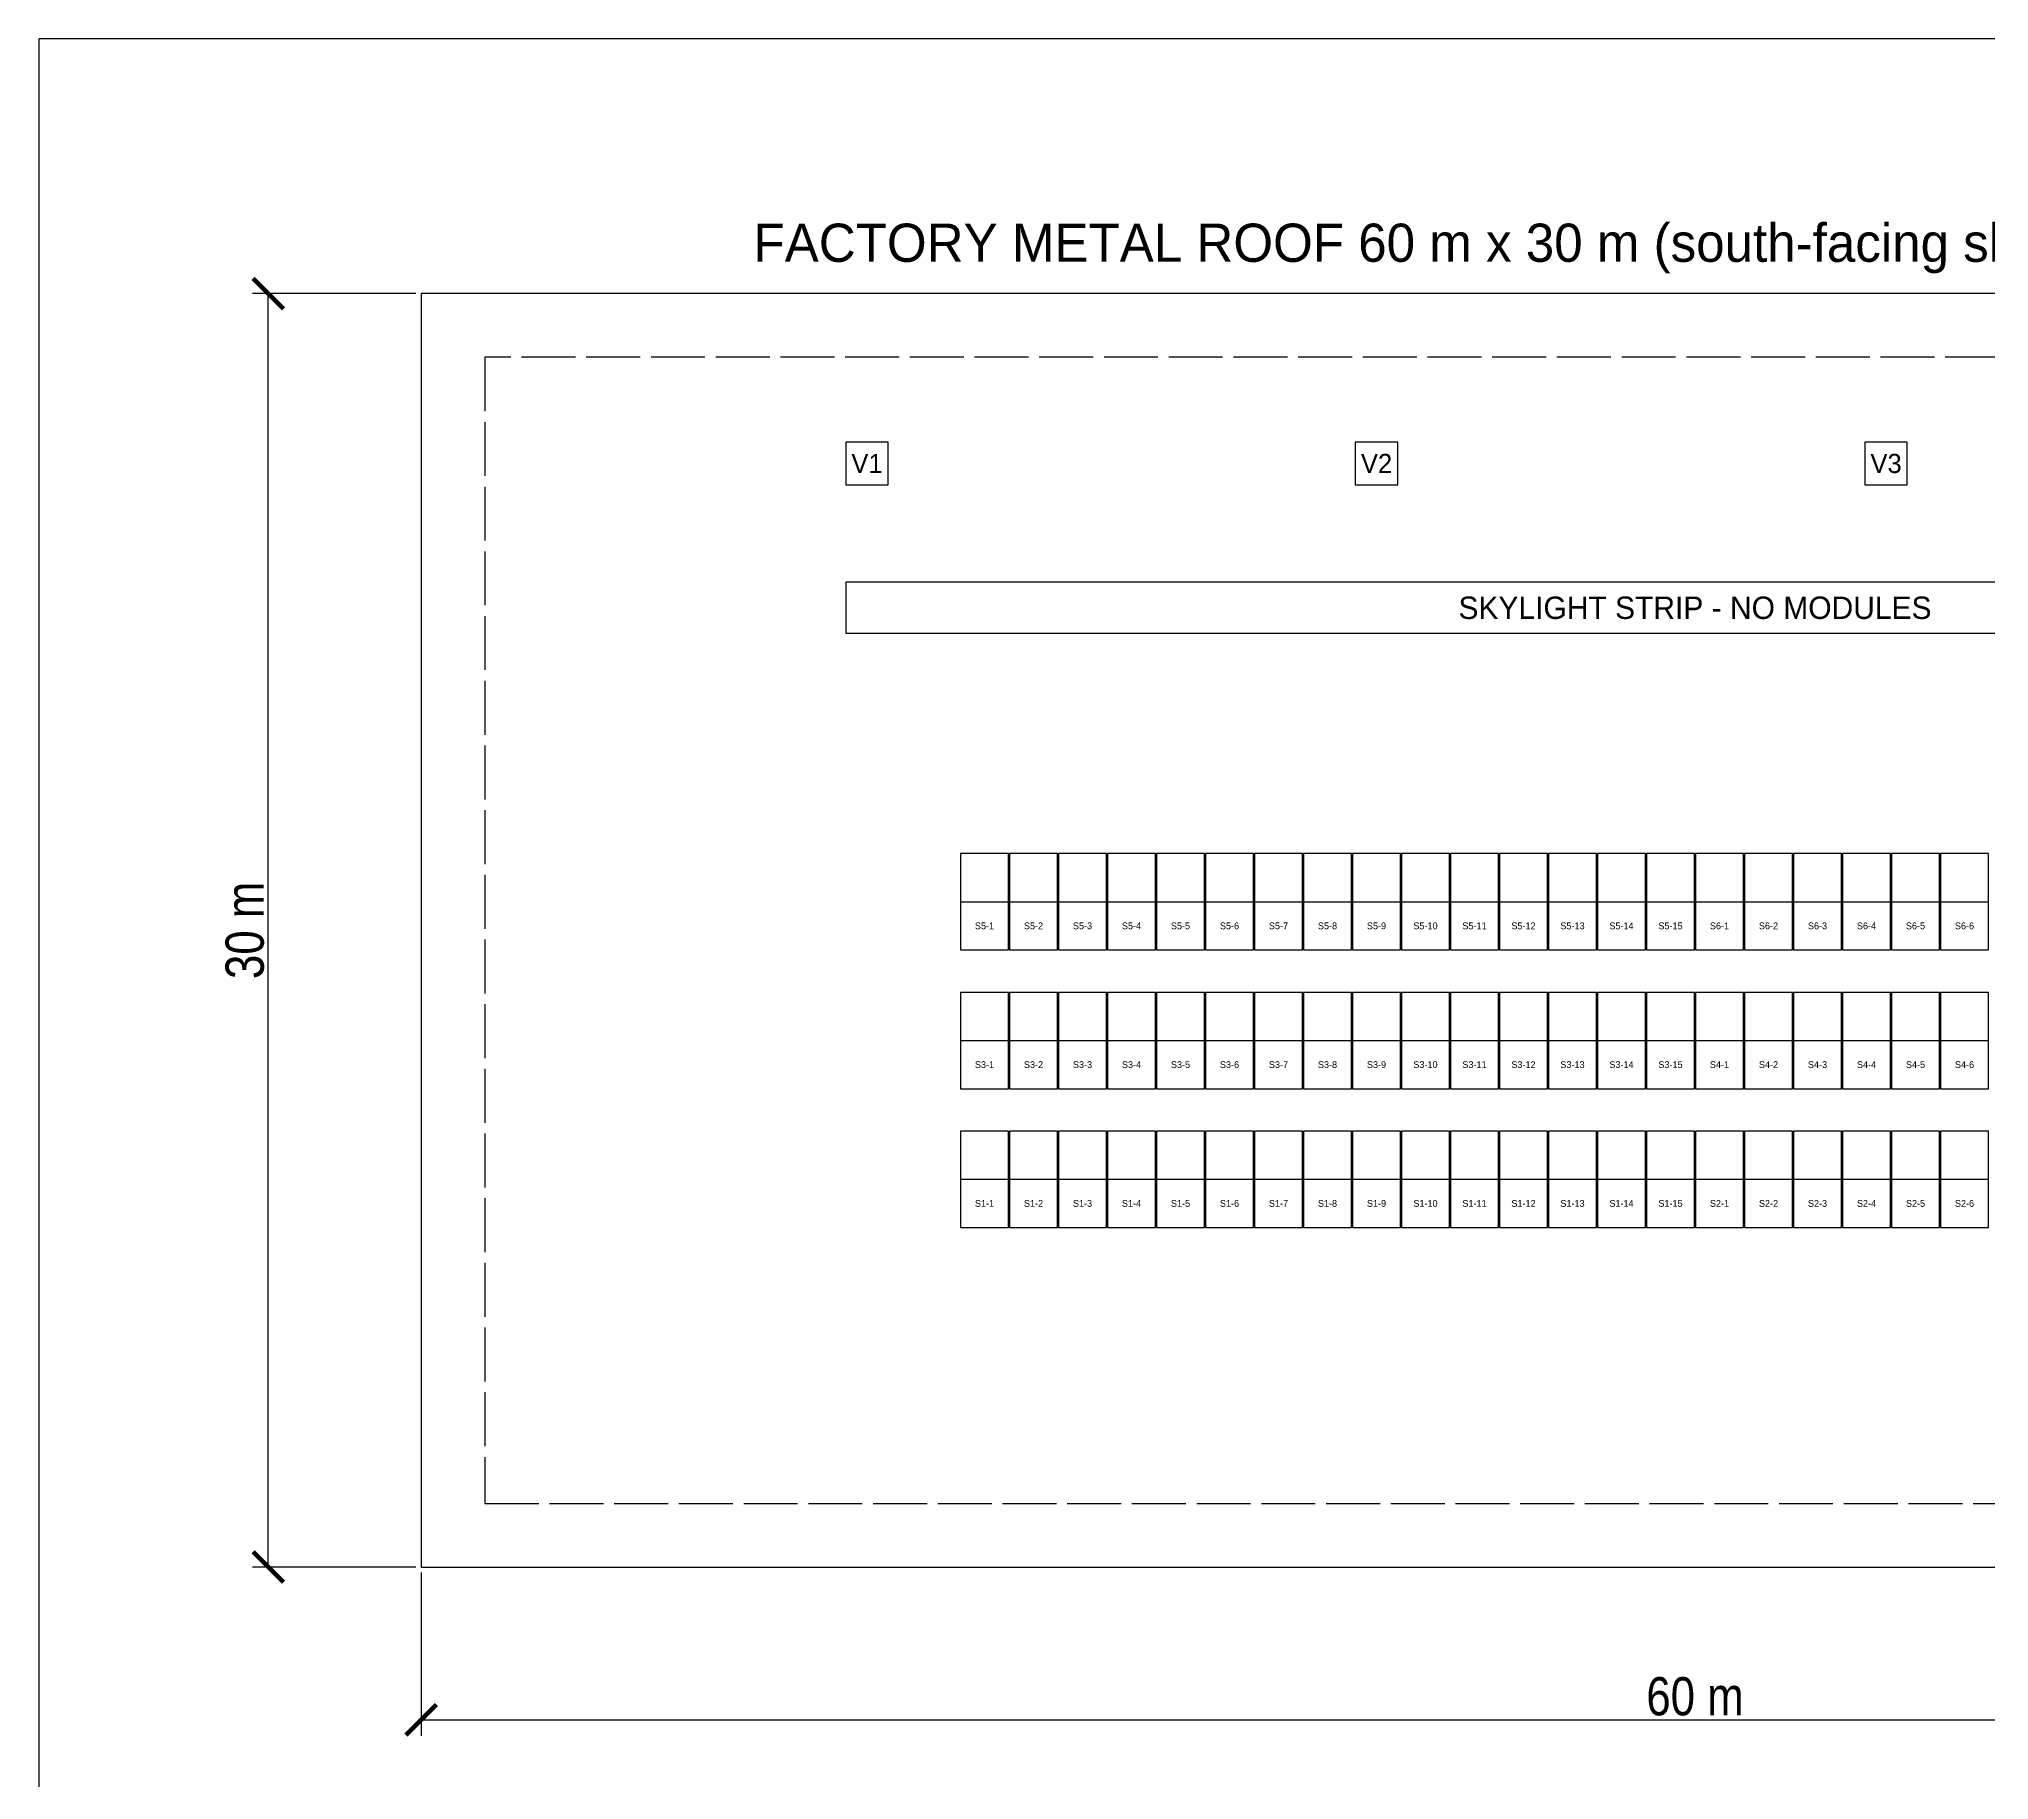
# Model space of a CAD drawing. Header units: metres. Extents: x -9 to 146, y -27 to 36.
# Drawn here: x -9 to 36.92, y -5.02 to 36 of the extents above; entities that cross this region are included whole.
import ezdxf
from ezdxf.enums import TextEntityAlignment as Align

# ---------------------------------------------------------------- set-up
doc = ezdxf.new("R2010")
doc.units = ezdxf.units.M
doc.linetypes.add('DASHED', pattern=[1.524, 1.27, -0.254])
for name, color, linetype in [('DIM', 7, 'Continuous'), ('OBSTRUCTION', 8, 'Continuous'), ('OUTLINE', 7, 'Continuous'), ('PV_MODULE', 5, 'Continuous'), ('SETBACK', 1, 'DASHED'), ('STRING_1', 3, 'Continuous'), ('STRING_2', 6, 'Continuous'), ('STRING_3', 4, 'Continuous'), ('STRING_4', 2, 'Continuous'), ('STRING_5', 1, 'Continuous'), ('STRING_6', 5, 'Continuous'), ('TEXT', 7, 'Continuous'), ('TITLE', 7, 'Continuous')]:
    doc.layers.add(name, color=color, linetype=linetype)
doc.styles.add('OpenSansCondensed-Light', font='OpenSansCondensed-Light.ttf')
doc.dimstyles.new('EZDXF', dxfattribs={"dimtxt": 0.25, "dimasz": 0.175, "dimexe": 0.375, "dimexo": 0.125, "dimgap": 0.1, "dimtad": 1, "dimlfac": 100, "dimzin": 12, "dimdsep": 46, "dimtxsty": 'OpenSansCondensed-Light', "dimblk": 'ARCHTICK', "dimcen": 2.5, "dimazin": 3, "dimtfac": 0.5, "dimtmove": 2, "dimatfit": 3, "dimfxl": 1, "dimarcsym": 0})

# ---------------------------------------------------------------- blocks, each defined once
blk = doc.blocks.new('_ARCHTICK')
at = {"color": 0, "linetype": 'ByBlock', "const_width": 0.15}
blk.add_lwpolyline([(-0.5, -0.5), (0.5, 0.5)], dxfattribs=at)

msp = doc.modelspace()

# ---------------------------------------------------------------- linework, layer by layer
at = {"layer": 'OBSTRUCTION'}
for points in [[(10, 25.5), (11, 25.5), (11, 26.5), (10, 26.5)], [(22, 25.5), (23, 25.5), (23, 26.5), (22, 26.5)], [(34, 25.5), (35, 25.5), (35, 26.5), (34, 26.5)], [(10, 22), (50, 22), (50, 23.2), (10, 23.2)]]:
    msp.add_lwpolyline(points, close=True, dxfattribs=at)
at = {"layer": 'OUTLINE'}
msp.add_lwpolyline([(0, 0), (60, 0), (60, 30), (0, 30)], close=True, dxfattribs=at)
at = {"layer": 'PV_MODULE'}
for points in [[(12.7, 15.673), (13.834, 15.673)], [(13.854, 15.673), (14.988, 15.673)], [(15.008, 15.673), (16.142, 15.673)], [(16.162, 15.673), (17.296, 15.673)], [(17.316, 15.673), (18.45, 15.673)], [(18.47, 15.673), (19.604, 15.673)], [(19.624, 15.673), (20.758, 15.673)], [(20.778, 15.673), (21.912, 15.673)], [(21.932, 15.673), (23.066, 15.673)], [(23.086, 15.673), (24.22, 15.673)], [(24.24, 15.673), (25.374, 15.673)], [(25.394, 15.673), (26.528, 15.673)], [(26.548, 15.673), (27.682, 15.673)], [(27.702, 15.673), (28.836, 15.673)], [(28.856, 15.673), (29.99, 15.673)], [(30.01, 15.673), (31.144, 15.673)], [(31.164, 15.673), (32.298, 15.673)], [(32.318, 15.673), (33.452, 15.673)], [(33.472, 15.673), (34.606, 15.673)], [(34.626, 15.673), (35.76, 15.673)], [(35.78, 15.673), (36.914, 15.673)], [(12.7, 12.404), (13.834, 12.404)], [(13.854, 12.404), (14.988, 12.404)], [(15.008, 12.404), (16.142, 12.404)], [(16.162, 12.404), (17.296, 12.404)], [(17.316, 12.404), (18.45, 12.404)], [(18.47, 12.404), (19.604, 12.404)], [(19.624, 12.404), (20.758, 12.404)], [(20.778, 12.404), (21.912, 12.404)], [(21.932, 12.404), (23.066, 12.404)], [(23.086, 12.404), (24.22, 12.404)], [(24.24, 12.404), (25.374, 12.404)], [(25.394, 12.404), (26.528, 12.404)], [(26.548, 12.404), (27.682, 12.404)], [(27.702, 12.404), (28.836, 12.404)], [(28.856, 12.404), (29.99, 12.404)], [(30.01, 12.404), (31.144, 12.404)], [(31.164, 12.404), (32.298, 12.404)], [(32.318, 12.404), (33.452, 12.404)], [(33.472, 12.404), (34.606, 12.404)], [(34.626, 12.404), (35.76, 12.404)], [(35.78, 12.404), (36.914, 12.404)], [(12.7, 9.135), (13.834, 9.135)], [(13.854, 9.135), (14.988, 9.135)], [(15.008, 9.135), (16.142, 9.135)], [(16.162, 9.135), (17.296, 9.135)], [(17.316, 9.135), (18.45, 9.135)], [(18.47, 9.135), (19.604, 9.135)], [(19.624, 9.135), (20.758, 9.135)], [(20.778, 9.135), (21.912, 9.135)], [(21.932, 9.135), (23.066, 9.135)], [(23.086, 9.135), (24.22, 9.135)], [(24.24, 9.135), (25.374, 9.135)], [(25.394, 9.135), (26.528, 9.135)], [(26.548, 9.135), (27.682, 9.135)], [(27.702, 9.135), (28.836, 9.135)], [(28.856, 9.135), (29.99, 9.135)], [(30.01, 9.135), (31.144, 9.135)], [(31.164, 9.135), (32.298, 9.135)], [(32.318, 9.135), (33.452, 9.135)], [(33.472, 9.135), (34.606, 9.135)], [(34.626, 9.135), (35.76, 9.135)], [(35.78, 9.135), (36.914, 9.135)]]:
    msp.add_lwpolyline(points, dxfattribs=at)
at = {"layer": 'SETBACK'}
msp.add_lwpolyline([(1.5, 1.5), (58.5, 1.5), (58.5, 28.5), (1.5, 28.5)], close=True, dxfattribs=at)
at = {"layer": 'STRING_1'}
for points in [[(12.7, 8), (13.834, 8), (13.834, 10.269), (12.7, 10.269)], [(13.854, 8), (14.988, 8), (14.988, 10.269), (13.854, 10.269)], [(15.008, 8), (16.142, 8), (16.142, 10.269), (15.008, 10.269)], [(16.162, 8), (17.296, 8), (17.296, 10.269), (16.162, 10.269)], [(17.316, 8), (18.45, 8), (18.45, 10.269), (17.316, 10.269)], [(18.47, 8), (19.604, 8), (19.604, 10.269), (18.47, 10.269)], [(19.624, 8), (20.758, 8), (20.758, 10.269), (19.624, 10.269)], [(20.778, 8), (21.912, 8), (21.912, 10.269), (20.778, 10.269)], [(21.932, 8), (23.066, 8), (23.066, 10.269), (21.932, 10.269)], [(23.086, 8), (24.22, 8), (24.22, 10.269), (23.086, 10.269)], [(24.24, 8), (25.374, 8), (25.374, 10.269), (24.24, 10.269)], [(25.394, 8), (26.528, 8), (26.528, 10.269), (25.394, 10.269)], [(26.548, 8), (27.682, 8), (27.682, 10.269), (26.548, 10.269)], [(27.702, 8), (28.836, 8), (28.836, 10.269), (27.702, 10.269)], [(28.856, 8), (29.99, 8), (29.99, 10.269), (28.856, 10.269)]]:
    msp.add_lwpolyline(points, close=True, dxfattribs=at)
at = {"layer": 'STRING_2'}
for points in [[(30.01, 8), (31.144, 8), (31.144, 10.269), (30.01, 10.269)], [(31.164, 8), (32.298, 8), (32.298, 10.269), (31.164, 10.269)], [(32.318, 8), (33.452, 8), (33.452, 10.269), (32.318, 10.269)], [(33.472, 8), (34.606, 8), (34.606, 10.269), (33.472, 10.269)], [(34.626, 8), (35.76, 8), (35.76, 10.269), (34.626, 10.269)], [(35.78, 8), (36.914, 8), (36.914, 10.269), (35.78, 10.269)]]:
    msp.add_lwpolyline(points, close=True, dxfattribs=at)
at = {"layer": 'STRING_3'}
for points in [[(12.7, 11.269), (13.834, 11.269), (13.834, 13.539), (12.7, 13.539)], [(13.854, 11.269), (14.988, 11.269), (14.988, 13.539), (13.854, 13.539)], [(15.008, 11.269), (16.142, 11.269), (16.142, 13.539), (15.008, 13.539)], [(16.162, 11.269), (17.296, 11.269), (17.296, 13.539), (16.162, 13.539)], [(17.316, 11.269), (18.45, 11.269), (18.45, 13.539), (17.316, 13.539)], [(18.47, 11.269), (19.604, 11.269), (19.604, 13.539), (18.47, 13.539)], [(19.624, 11.269), (20.758, 11.269), (20.758, 13.539), (19.624, 13.539)], [(20.778, 11.269), (21.912, 11.269), (21.912, 13.539), (20.778, 13.539)], [(21.932, 11.269), (23.066, 11.269), (23.066, 13.539), (21.932, 13.539)], [(23.086, 11.269), (24.22, 11.269), (24.22, 13.539), (23.086, 13.539)], [(24.24, 11.269), (25.374, 11.269), (25.374, 13.539), (24.24, 13.539)], [(25.394, 11.269), (26.528, 11.269), (26.528, 13.539), (25.394, 13.539)], [(26.548, 11.269), (27.682, 11.269), (27.682, 13.539), (26.548, 13.539)], [(27.702, 11.269), (28.836, 11.269), (28.836, 13.539), (27.702, 13.539)], [(28.856, 11.269), (29.99, 11.269), (29.99, 13.539), (28.856, 13.539)]]:
    msp.add_lwpolyline(points, close=True, dxfattribs=at)
at = {"layer": 'STRING_4'}
for points in [[(30.01, 11.269), (31.144, 11.269), (31.144, 13.539), (30.01, 13.539)], [(31.164, 11.269), (32.298, 11.269), (32.298, 13.539), (31.164, 13.539)], [(32.318, 11.269), (33.452, 11.269), (33.452, 13.539), (32.318, 13.539)], [(33.472, 11.269), (34.606, 11.269), (34.606, 13.539), (33.472, 13.539)], [(34.626, 11.269), (35.76, 11.269), (35.76, 13.539), (34.626, 13.539)], [(35.78, 11.269), (36.914, 11.269), (36.914, 13.539), (35.78, 13.539)]]:
    msp.add_lwpolyline(points, close=True, dxfattribs=at)
at = {"layer": 'STRING_5'}
for points in [[(12.7, 14.539), (13.834, 14.539), (13.834, 16.808), (12.7, 16.808)], [(13.854, 14.539), (14.988, 14.539), (14.988, 16.808), (13.854, 16.808)], [(15.008, 14.539), (16.142, 14.539), (16.142, 16.808), (15.008, 16.808)], [(16.162, 14.539), (17.296, 14.539), (17.296, 16.808), (16.162, 16.808)], [(17.316, 14.539), (18.45, 14.539), (18.45, 16.808), (17.316, 16.808)], [(18.47, 14.539), (19.604, 14.539), (19.604, 16.808), (18.47, 16.808)], [(19.624, 14.539), (20.758, 14.539), (20.758, 16.808), (19.624, 16.808)], [(20.778, 14.539), (21.912, 14.539), (21.912, 16.808), (20.778, 16.808)], [(21.932, 14.539), (23.066, 14.539), (23.066, 16.808), (21.932, 16.808)], [(23.086, 14.539), (24.22, 14.539), (24.22, 16.808), (23.086, 16.808)], [(24.24, 14.539), (25.374, 14.539), (25.374, 16.808), (24.24, 16.808)], [(25.394, 14.539), (26.528, 14.539), (26.528, 16.808), (25.394, 16.808)], [(26.548, 14.539), (27.682, 14.539), (27.682, 16.808), (26.548, 16.808)], [(27.702, 14.539), (28.836, 14.539), (28.836, 16.808), (27.702, 16.808)], [(28.856, 14.539), (29.99, 14.539), (29.99, 16.808), (28.856, 16.808)]]:
    msp.add_lwpolyline(points, close=True, dxfattribs=at)
at = {"layer": 'STRING_6'}
for points in [[(30.01, 14.539), (31.144, 14.539), (31.144, 16.808), (30.01, 16.808)], [(31.164, 14.539), (32.298, 14.539), (32.298, 16.808), (31.164, 16.808)], [(32.318, 14.539), (33.452, 14.539), (33.452, 16.808), (32.318, 16.808)], [(33.472, 14.539), (34.606, 14.539), (34.606, 16.808), (33.472, 16.808)], [(34.626, 14.539), (35.76, 14.539), (35.76, 16.808), (34.626, 16.808)], [(35.78, 14.539), (36.914, 14.539), (36.914, 16.808), (35.78, 16.808)]]:
    msp.add_lwpolyline(points, close=True, dxfattribs=at)
at = {"layer": 'TITLE'}
msp.add_lwpolyline([(-9, -26.55), (145.5, -26.55), (145.5, 36), (-9, 36)], close=True, dxfattribs=at)

# ---------------------------------------------------------------- texts
at = {"layer": 'TEXT'}
for s, height, p in [('FACTORY METAL ROOF 60 m x 30 m (south-facing slope 5 deg, eave height 9 m)', 0.9, (30, 31.2)), ('V1', 0.45, (10.5, 26)), ('V2', 0.45, (22.5, 26)), ('V3', 0.45, (34.5, 26)), ('SKYLIGHT STRIP - NO MODULES', 0.528, (30, 22.6)), ('S5-1', 0.16, (13.267, 15.106)), ('S5-2', 0.16, (14.421, 15.106)), ('S5-3', 0.16, (15.575, 15.106)), ('S5-4', 0.16, (16.729, 15.106)), ('S5-5', 0.16, (17.883, 15.106)), ('S5-6', 0.16, (19.037, 15.106)), ('S5-7', 0.16, (20.191, 15.106)), ('S5-8', 0.16, (21.345, 15.106)), ('S5-9', 0.16, (22.499, 15.106)), ('S5-10', 0.16, (23.653, 15.106)), ('S5-11', 0.16, (24.807, 15.106)), ('S5-12', 0.16, (25.961, 15.106)), ('S5-13', 0.16, (27.115, 15.106)), ('S5-14', 0.16, (28.269, 15.106)), ('S5-15', 0.16, (29.423, 15.106)), ('S6-1', 0.16, (30.577, 15.106)), ('S6-2', 0.16, (31.731, 15.106)), ('S6-3', 0.16, (32.885, 15.106)), ('S6-4', 0.16, (34.039, 15.106)), ('S6-5', 0.16, (35.193, 15.106)), ('S6-6', 0.16, (36.347, 15.106)), ('S3-1', 0.16, (13.267, 11.837)), ('S3-2', 0.16, (14.421, 11.837)), ('S3-3', 0.16, (15.575, 11.837)), ('S3-4', 0.16, (16.729, 11.837)), ('S3-5', 0.16, (17.883, 11.837)), ('S3-6', 0.16, (19.037, 11.837)), ('S3-7', 0.16, (20.191, 11.837)), ('S3-8', 0.16, (21.345, 11.837)), ('S3-9', 0.16, (22.499, 11.837)), ('S3-10', 0.16, (23.653, 11.837)), ('S3-11', 0.16, (24.807, 11.837)), ('S3-12', 0.16, (25.961, 11.837)), ('S3-13', 0.16, (27.115, 11.837)), ('S3-14', 0.16, (28.269, 11.837)), ('S3-15', 0.16, (29.423, 11.837)), ('S4-1', 0.16, (30.577, 11.837)), ('S4-2', 0.16, (31.731, 11.837)), ('S4-3', 0.16, (32.885, 11.837)), ('S4-4', 0.16, (34.039, 11.837)), ('S4-5', 0.16, (35.193, 11.837)), ('S4-6', 0.16, (36.347, 11.837)), ('S1-1', 0.16, (13.267, 8.567)), ('S1-2', 0.16, (14.421, 8.567)), ('S1-3', 0.16, (15.575, 8.567)), ('S1-4', 0.16, (16.729, 8.567)), ('S1-5', 0.16, (17.883, 8.567)), ('S1-6', 0.16, (19.037, 8.567)), ('S1-7', 0.16, (20.191, 8.567)), ('S1-8', 0.16, (21.345, 8.567)), ('S1-9', 0.16, (22.499, 8.567)), ('S1-10', 0.16, (23.653, 8.567)), ('S1-11', 0.16, (24.807, 8.567)), ('S1-12', 0.16, (25.961, 8.567)), ('S1-13', 0.16, (27.115, 8.567)), ('S1-14', 0.16, (28.269, 8.567)), ('S1-15', 0.16, (29.423, 8.567)), ('S2-1', 0.16, (30.577, 8.567)), ('S2-2', 0.16, (31.731, 8.567)), ('S2-3', 0.16, (32.885, 8.567)), ('S2-4', 0.16, (34.039, 8.567)), ('S2-5', 0.16, (35.193, 8.567)), ('S2-6', 0.16, (36.347, 8.567))]:
    msp.add_text(s, height=height, dxfattribs=at).set_placement(p, align=Align.MIDDLE_CENTER)

# ---------------------------------------------------------------- dimensions: what is measured, and where the dimension line sits
at = {"layer": 'DIM'}
msp.add_linear_dim(base=(-3.6, 0), p1=(0, 0), p2=(0, 30), angle=90, dimstyle='EZDXF', override={"dimtxt": 0.9, "dimasz": 0.72, "dimdec": 2, "dimlfac": 1, "dimpost": '<> m'}, dxfattribs=at).render()
msp.add_linear_dim(base=(0, -3.6), p1=(0, 0), p2=(60, 0), dimstyle='EZDXF', override={"dimtxt": 0.9, "dimasz": 0.72, "dimdec": 2, "dimlfac": 1, "dimpost": '<> m'}, dxfattribs=at).render()

doc.saveas('drawing.dxf')
